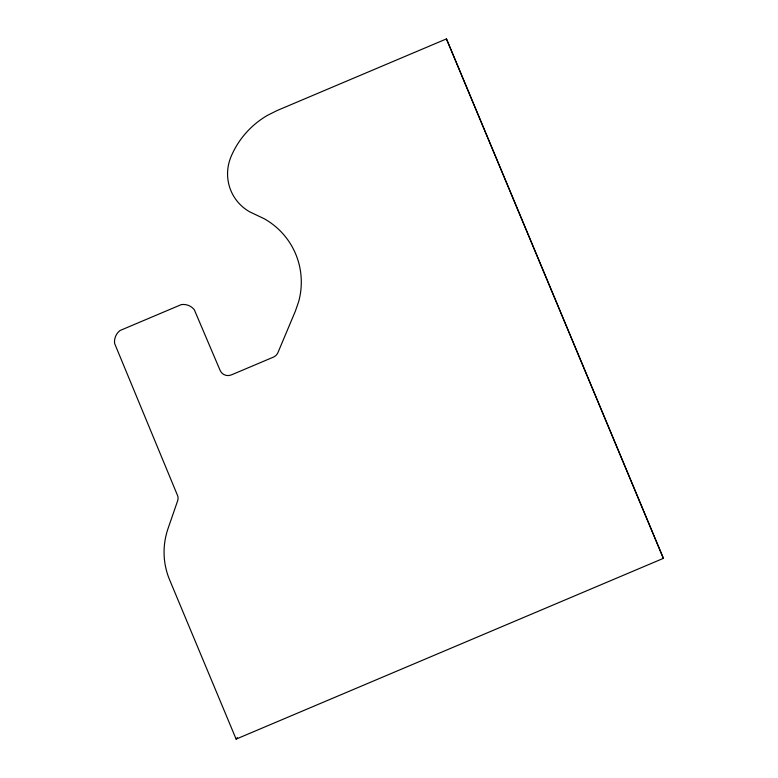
<?xml version="1.0" encoding="UTF-8"?>
<svg xmlns="http://www.w3.org/2000/svg" width="778" height="778" viewBox="0 0 778 778"><rect width="100%" height="100%" fill="white"/><g stroke="black" fill="none" stroke-linecap="round" stroke-linejoin="round"><path stroke-width="1.17" d="M236.123 739.1L663.391 558.351L446.455 38.9L277.143 110.525L267.292 115.455A85.522 83.684 -28.9 0 0 231.056 156.631A45.27 44.297 -28.9 0 0 249.933 211.956L264.005 218.628A75.485 73.861 -28.9 0 1 298.664 301.631L295.416 311.025L277.989 352.483A8.675 8.49 -28.9 0 1 273.292 357.18L231.387 374.899A8.665 8.48 -28.9 0 1 220.135 370.454L194.306 309.741A14.16 13.858 -28.9 0 0 181.313 304.597L120.045 330.514A14.16 13.858 -28.9 0 0 114.609 343.458L177.773 496.063A8.646 8.461 -28.9 0 1 177.754 500.458L168.067 528.476A74.056 72.461 -28.9 0 0 169.565 579.717L236.123 739.1L237.348 737.573M663.391 558.351L446.455 38.9"/></g></svg>
